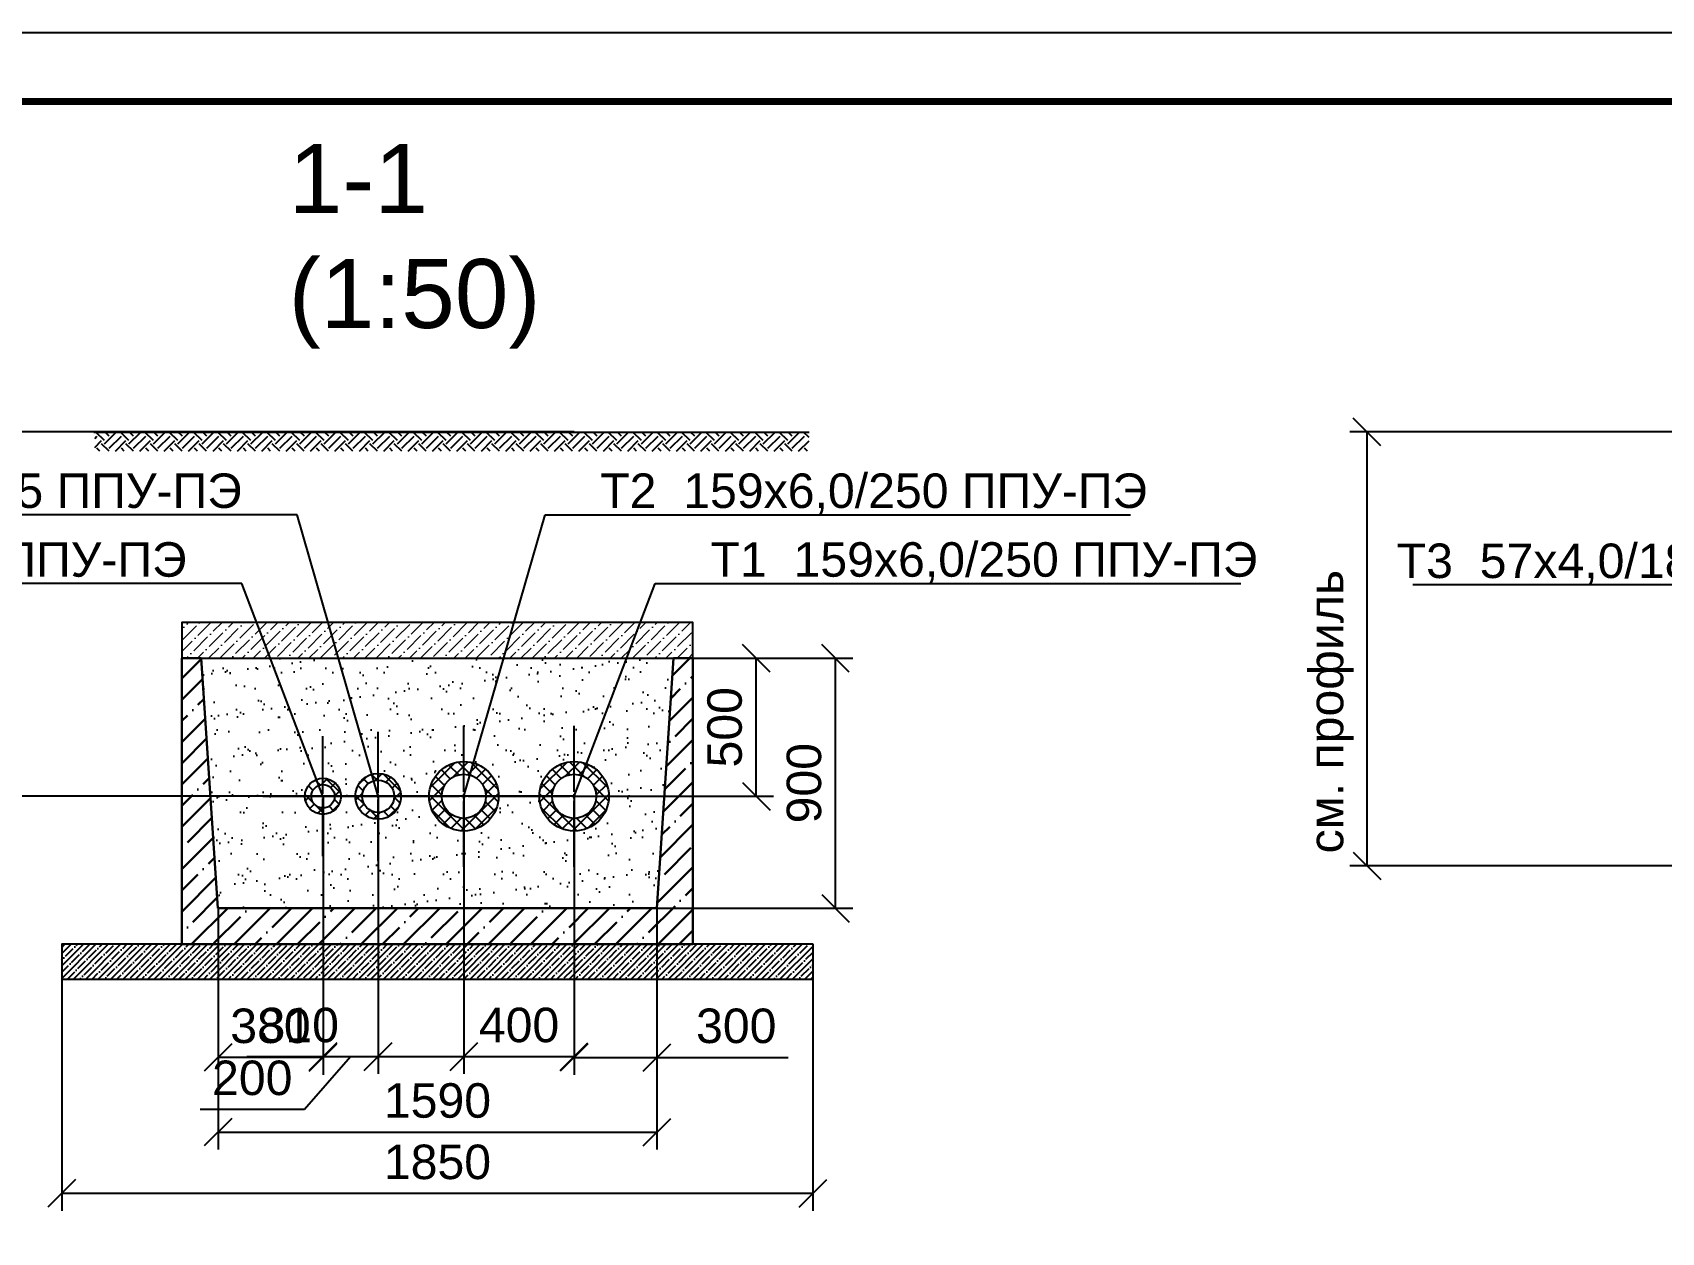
# Model space of a CAD drawing. Header units: millimetres. Extents: x 1990 to 8783, y 397 to 3825.
# Drawn here: x 3991.3 to 4109.3, y 3598.2 to 3685.2 of the extents above; entities that cross this region are included whole.
import ezdxf
from ezdxf import colors
from ezdxf.entities.mleader import LeaderData, LeaderLine
from ezdxf.enums import TextEntityAlignment as Align
from ezdxf.math import Vec2, Vec3

# ---------------------------------------------------------------- set-up
doc = ezdxf.new("R2010")
doc.units = ezdxf.units.MM
doc.linetypes.add('CENTER2', pattern=[28.575, 19.05, -3.175, 3.175, -3.175])
for name, color, linetype, lineweight in [('Основной', 1, 'Continuous', 60), ('размерная', 131, 'Continuous', 30), ('Размерный', 4, 'Continuous', 30)]:
    doc.layers.add(name, color=color, linetype=linetype, lineweight=lineweight)
doc.layers.add('Форматы', color=7, linetype='Continuous')
doc.styles.add('-ISOCPEUR-', font='isocpeur.ttf')
doc.styles.add('GOST', font='gost.shx', dxfattribs={"oblique": 15})
doc.styles.get("Standard").update_dxf_attribs({"font": 'arial.ttf'})
doc.dimstyles.new('М 1 к 50', dxfattribs={"dimtxt": 2.5, "dimasz": 2, "dimexe": 1.25, "dimexo": 0, "dimgap": 1, "dimtad": 1, "dimdec": 0, "dimlfac": 50, "dimzin": 0, "dimdsep": 46, "dimtxsty": 'GOST', "dimblk": 'OBLIQUE', "dimcen": 0, "dimclrd": 256, "dimclre": 256, "dimclrt": 256, "dimazin": 2, "dimtfac": 1, "dimtdec": 0, "dimtmove": 0, "dimatfit": 3, "dimldrblk": 'NONE', "dimfxl": 1.25, "dimtolj": 1, "dimtzin": 0, "dimlwd": -1, "dimlwe": -1, "dimarcsym": 2})

# ---------------------------------------------------------------- blocks, each defined once
blk = doc.blocks.new('*U377')
blk.add_lwpolyline([(0, 0), (420, 0), (420, -297), (0, -297)], close=True)
at = {"const_width": 0.5}
blk.add_lwpolyline([(20, -5), (415, -5), (415, -292), (20, -292)], close=True, dxfattribs=at)
blk.add_attdef('РАЗРАБОТАЛ', text='', height=2.5).set_placement((250.5, -264.22), align=Align.MIDDLE_LEFT)
at = {"flags": 8}
for tag, height, p in [('ДАТА', 2.5, (290.07, -264.4)), ('ЛИСТ', 3, (386.39, -271.92)), ('ЛИСТОВ', 3, (403.89, -271.92))]:
    blk.add_attdef(tag, text='', height=height, dxfattribs=at).set_placement(p, align=Align.MIDDLE_CENTER)
blk.add_attdef('ПРОВЕРИЛ', (250.75, -270.73), '', height=2.5)
at = {"lineweight": 30, "flags": 104}
for tag, p in [('ТЕПЛОВЫЕ_СЕТИ', (330, -269.5)), ('ИМЯ_ЧЕРТЕЖА', (330, -284.5))]:
    blk.add_attdef(tag, text='', height=3, dxfattribs=at).set_placement(p, align=Align.MIDDLE_CENTER)
at = {"style": '-ISOCPEUR-', "flags": 8}
blk.add_attdef('ФОРМАТ', text='', height=3, dxfattribs=at).set_placement((380.97, -294.75), align=Align.MIDDLE_CENTER)
blk = doc.blocks.new('*U372')
at = {"layer": 'Размерный'}
h = blk.add_hatch(dxfattribs=at)
h.set_pattern_fill('ANSI35', color=256, scale=0.85)
h.set_pattern_definition([(45, (-3446932.6355, -1336446.2115), (-3.8166088515, 3.8166088515), []), (45, (-3446928.819, -1336446.2115), (-3.8166088515, 3.8166088515), [6.746875, -1.349375, 0, -1.349375])])
h.paths.add_polyline_path([(46, 6.5), (46, 51.5), (42.5, 51.5), (39.5, 6.5), (-26.23, 6.5), (-39.5, 6.5), (-42.5, 51.5), (-46, 51.5), (-46, 6.5), (-46, 0), (-39.5, 0), (39.5, 0), (46, 0)])
at = {"layer": 'размерная'}
for p, q in [((-46, 6.5), (-46, 51.5)), ((-46, 51.5), (-42.5, 51.5)), ((-39.5, 6.5), (-42.5, 51.5)), ((39.5, 6.5), (42.5, 51.5)), ((46, 51.5), (42.5, 51.5)), ((46, 6.5), (46, 51.5)), ((-46, 0), (-46, 6.5)), ((-39.5, 6.5), (-26.23, 6.5)), ((39.5, 6.5), (-26.23, 6.5)), ((46, 0), (46, 6.5)), ((-46, 0), (-39.5, 0)), ((-39.5, 0), (39.5, 0)), ((-19.5, 0), (-15.5, 0)), ((-15.5, 0), (15.5, 0)), ((15.5, 0), (19.5, 0)), ((39.5, 0), (46, 0))]:
    blk.add_line(p, q, dxfattribs=at)
blk = doc.blocks.new('*U378')
at = {"color": 0, "linetype": 'CENTER2', "lineweight": 25, "transparency": 16777216}
for p, q in [((0, 0.32), (0, 5.1)), ((-5.1, 0), (-0.32, 0)), ((0.32, 0), (5.1, 0)), ((0, -5.1), (0, -0.32))]:
    blk.add_line(p, q, dxfattribs=at)
at = {"color": 0, "linetype": 'Continuous', "lineweight": 25, "transparency": 16777216}
for p, q in [((-0.16, 0), (0.16, 0)), ((0, -0.16), (0, 0.16))]:
    blk.add_line(p, q, dxfattribs=at)
blk = doc.blocks.new('*U379')
at = {"color": 0, "linetype": 'CENTER2', "lineweight": 25, "transparency": 16777216}
for p, q in [((0, 0.32), (0, 5.1)), ((-5.1, 0), (-0.32, 0)), ((0.32, 0), (5.1, 0)), ((0, -5.1), (0, -0.32))]:
    blk.add_line(p, q, dxfattribs=at)
at = {"color": 0, "linetype": 'Continuous', "lineweight": 25, "transparency": 16777216}
for p, q in [((-0.16, 0), (0.16, 0)), ((0, -0.16), (0, 0.16))]:
    blk.add_line(p, q, dxfattribs=at)
blk = doc.blocks.new('*U380')
at = {"color": 0, "linetype": 'CENTER2', "lineweight": 25, "transparency": 16777216}
for p, q in [((0, 0.23), (0, 4.67)), ((-4.67, 0), (-0.23, 0)), ((0, -4.67), (0, -0.23)), ((0.23, 0), (4.67, 0))]:
    blk.add_line(p, q, dxfattribs=at)
at = {"color": 0, "linetype": 'Continuous', "lineweight": 25, "transparency": 16777216}
for p, q in [((0, -0.12), (0, 0.12)), ((-0.12, 0), (0.12, 0))]:
    blk.add_line(p, q, dxfattribs=at)
blk = doc.blocks.new('*U381')
at = {"color": 0, "linetype": 'CENTER2', "lineweight": 25, "transparency": 16777216}
for p, q in [((0, 0.17), (0, 4.35)), ((-4.35, 0), (-0.17, 0)), ((0.17, 0), (4.35, 0)), ((0, -4.35), (0, -0.17))]:
    blk.add_line(p, q, dxfattribs=at)
at = {"color": 0, "linetype": 'Continuous', "lineweight": 25, "transparency": 16777216}
for p, q in [((-0.08, 0), (0.08, 0)), ((0, -0.08), (0, 0.08))]:
    blk.add_line(p, q, dxfattribs=at)
blk = doc.blocks.new('_Oblique')
at = {"color": 0, "linetype": 'ByBlock', "lineweight": -2}
blk.add_line((-0.5, -0.5), (0.5, 0.5), dxfattribs=at)
blk = doc.blocks.new('*D398')
at = {"transparency": 16777216}
for p, q in [((4022.51, 3629.84), (4022.51, 3609.72)), ((4030.5, 3629.84), (4030.5, 3609.72)), ((4030.5, 3610.97), (4022.51, 3610.97))]:
    blk.add_line(p, q, dxfattribs=at)
at = {"layer": 'Defpoints', "color": 0, "lineweight": 35, "transparency": 16777216}
for p in [(4022.51, 3629.84), (4030.5, 3629.84), (4022.51, 3610.97)]:
    blk.add_point(p, dxfattribs=at)
at = {"transparency": 16777216, "xscale": 2, "yscale": 2, "zscale": 2, "rotation": 180}
blk.add_blockref('_Oblique', (4022.51, 3610.97), dxfattribs=at)
at = {"transparency": 16777216, "xscale": 2, "yscale": 2, "zscale": 2}
blk.add_blockref('_Oblique', (4030.5, 3610.97), dxfattribs=at)
at = {"transparency": 16777216, "insert": (4026.51, 3613.25), "char_height": 2.5, "attachment_point": 5}
blk.add_mtext('\\A1;400', dxfattribs=at)
blk = doc.blocks.new('_None')
blk = doc.blocks.new('*D399')
at = {"transparency": 16777216}
for p, q in [((4016.3, 3629.84), (4016.3, 3609.72)), ((4022.51, 3629.84), (4022.51, 3609.72)), ((4016.3, 3610.97), (4006.79, 3610.97)), ((4022.51, 3610.97), (4016.3, 3610.97))]:
    blk.add_line(p, q, dxfattribs=at)
at = {"layer": 'Defpoints', "color": 0, "lineweight": 35, "transparency": 16777216}
for p in [(4016.3, 3629.84), (4022.51, 3629.84), (4016.3, 3610.97)]:
    blk.add_point(p, dxfattribs=at)
at = {"transparency": 16777216, "xscale": 2, "yscale": 2, "zscale": 2, "rotation": 180}
blk.add_blockref('_Oblique', (4016.3, 3610.97), dxfattribs=at)
at = {"transparency": 16777216, "xscale": 2, "yscale": 2, "zscale": 2}
blk.add_blockref('_Oblique', (4022.51, 3610.97), dxfattribs=at)
at = {"transparency": 16777216, "insert": (4010.55, 3613.25), "char_height": 2.5, "attachment_point": 5}
blk.add_mtext('\\A1;310', dxfattribs=at)
blk = doc.blocks.new('*D400')
at = {"transparency": 16777216}
for p, q in [((4012.31, 3629.84), (4012.31, 3609.72)), ((4016.3, 3629.84), (4016.3, 3609.72)), ((4014.31, 3610.97), (4010.96, 3607.15)), ((4016.3, 3610.97), (4012.31, 3610.97)), ((4010.96, 3607.15), (4003.4, 3607.15))]:
    blk.add_line(p, q, dxfattribs=at)
at = {"layer": 'Defpoints', "color": 0, "lineweight": 35, "transparency": 16777216}
for p in [(4012.31, 3629.84), (4016.3, 3629.84), (4012.31, 3610.97)]:
    blk.add_point(p, dxfattribs=at)
at = {"transparency": 16777216, "xscale": 2, "yscale": 2, "zscale": 2, "rotation": 180}
blk.add_blockref('_Oblique', (4012.31, 3610.97), dxfattribs=at)
at = {"transparency": 16777216, "xscale": 2, "yscale": 2, "zscale": 2}
blk.add_blockref('_Oblique', (4016.3, 3610.97), dxfattribs=at)
at = {"transparency": 16777216, "insert": (4007.18, 3609.42), "char_height": 2.5, "attachment_point": 5}
blk.add_mtext('\\A1;200', dxfattribs=at)
blk = doc.blocks.new('*D401')
at = {"transparency": 16777216}
for p, q in [((4030.5, 3629.84), (4030.5, 3609.66)), ((4036.5, 3621.73), (4036.5, 3609.66)), ((4030.5, 3610.91), (4036.5, 3610.91)), ((4036.5, 3610.91), (4046.01, 3610.91))]:
    blk.add_line(p, q, dxfattribs=at)
at = {"layer": 'Defpoints', "color": 0, "lineweight": 35, "transparency": 16777216}
for p in [(4030.5, 3629.84), (4036.5, 3621.73), (4036.5, 3610.91)]:
    blk.add_point(p, dxfattribs=at)
at = {"transparency": 16777216, "xscale": 2, "yscale": 2, "zscale": 2, "rotation": 180}
blk.add_blockref('_Oblique', (4030.5, 3610.91), dxfattribs=at)
at = {"transparency": 16777216, "xscale": 2, "yscale": 2, "zscale": 2}
blk.add_blockref('_Oblique', (4036.5, 3610.91), dxfattribs=at)
at = {"transparency": 16777216, "insert": (4042.25, 3613.19), "char_height": 2.5, "attachment_point": 5}
blk.add_mtext('\\A1;300', dxfattribs=at)
blk = doc.blocks.new('*D384')
at = {"transparency": 16777216}
for p, q in [((4012.31, 3629.78), (4012.31, 3609.66)), ((4004.7, 3621.73), (4004.7, 3609.66)), ((4012.31, 3610.91), (4004.7, 3610.91))]:
    blk.add_line(p, q, dxfattribs=at)
at = {"layer": 'Defpoints', "color": 0, "lineweight": 35, "transparency": 16777216}
for p in [(4012.31, 3629.78), (4004.7, 3621.73), (4004.7, 3610.91)]:
    blk.add_point(p, dxfattribs=at)
at = {"transparency": 16777216, "xscale": 2, "yscale": 2, "zscale": 2, "rotation": 180}
blk.add_blockref('_Oblique', (4004.7, 3610.91), dxfattribs=at)
at = {"transparency": 16777216, "xscale": 2, "yscale": 2, "zscale": 2}
blk.add_blockref('_Oblique', (4012.31, 3610.91), dxfattribs=at)
at = {"transparency": 16777216, "insert": (4008.5, 3613.19), "char_height": 2.5, "attachment_point": 5}
blk.add_mtext('\\A1;380', dxfattribs=at)
blk = doc.blocks.new('*D402')
at = {"transparency": 16777216}
for p, q in [((4004.7, 3621.73), (4004.7, 3604.25)), ((4036.5, 3621.73), (4036.5, 3604.25)), ((4004.7, 3605.5), (4036.5, 3605.5))]:
    blk.add_line(p, q, dxfattribs=at)
at = {"layer": 'Defpoints', "color": 0, "lineweight": 35, "transparency": 16777216}
for p in [(4004.7, 3621.73), (4036.5, 3621.73), (4036.5, 3605.5)]:
    blk.add_point(p, dxfattribs=at)
at = {"transparency": 16777216, "xscale": 2, "yscale": 2, "zscale": 2, "rotation": 180}
blk.add_blockref('_Oblique', (4004.7, 3605.5), dxfattribs=at)
at = {"transparency": 16777216, "xscale": 2, "yscale": 2, "zscale": 2}
blk.add_blockref('_Oblique', (4036.5, 3605.5), dxfattribs=at)
at = {"transparency": 16777216, "insert": (4020.6, 3607.78), "char_height": 2.5, "attachment_point": 5}
blk.add_mtext('\\A1;1590', dxfattribs=at)
blk = doc.blocks.new('*D403')
at = {"transparency": 16777216}
for p, q in [((4030.5, 3639.84), (4044.95, 3639.84)), ((4043.7, 3629.84), (4043.7, 3639.84)), ((4030.5, 3629.84), (4044.95, 3629.84))]:
    blk.add_line(p, q, dxfattribs=at)
at = {"layer": 'Defpoints', "color": 0, "lineweight": 35, "transparency": 16777216}
for p in [(4030.5, 3639.84), (4043.7, 3639.84), (4030.5, 3629.84)]:
    blk.add_point(p, dxfattribs=at)
at = {"transparency": 16777216, "xscale": 2, "yscale": 2, "zscale": 2}
for p, rotation in [((4043.7, 3639.84), 90), ((4043.7, 3629.84), 270)]:
    blk.add_blockref('_Oblique', p, dxfattribs=dict(at, rotation=rotation))
at = {"transparency": 16777216, "insert": (4041.42, 3634.84), "char_height": 2.5, "attachment_point": 5, "rotation": 90}
blk.add_mtext('\\A1;500', dxfattribs=at)
blk = doc.blocks.new('*D404')
at = {"transparency": 16777216}
for p, q in [((3993.38, 3617.86), (3993.38, 3599.81)), ((4047.81, 3617.86), (4047.81, 3599.81)), ((4047.81, 3601.06), (3993.38, 3601.06))]:
    blk.add_line(p, q, dxfattribs=at)
at = {"layer": 'Defpoints', "color": 0, "lineweight": 35, "transparency": 16777216}
for p in [(3993.38, 3617.86), (4047.81, 3617.86), (3993.38, 3601.06)]:
    blk.add_point(p, dxfattribs=at)
at = {"transparency": 16777216, "xscale": 2, "yscale": 2, "zscale": 2, "rotation": 180}
blk.add_blockref('_Oblique', (3993.38, 3601.06), dxfattribs=at)
at = {"transparency": 16777216, "xscale": 2, "yscale": 2, "zscale": 2}
blk.add_blockref('_Oblique', (4047.81, 3601.06), dxfattribs=at)
at = {"transparency": 16777216, "insert": (4020.6, 3603.33), "char_height": 2.5, "attachment_point": 5}
blk.add_mtext('\\A1;1850', dxfattribs=at)
blk = doc.blocks.new('*D405')
at = {"transparency": 16777216}
for p, q in [((4036.5, 3639.84), (4050.69, 3639.84)), ((4049.44, 3621.73), (4049.44, 3639.84)), ((4036.5, 3621.73), (4050.69, 3621.73))]:
    blk.add_line(p, q, dxfattribs=at)
at = {"layer": 'Defpoints', "color": 0, "lineweight": 35, "transparency": 16777216}
for p in [(4036.5, 3639.84), (4049.44, 3639.84), (4036.5, 3621.73)]:
    blk.add_point(p, dxfattribs=at)
at = {"transparency": 16777216, "xscale": 2, "yscale": 2, "zscale": 2}
for p, rotation in [((4049.44, 3639.84), 90), ((4049.44, 3621.73), 270)]:
    blk.add_blockref('_Oblique', p, dxfattribs=dict(at, rotation=rotation))
at = {"transparency": 16777216, "insert": (4047.17, 3630.79), "char_height": 2.5, "attachment_point": 5, "rotation": 90}
blk.add_mtext('\\A1;900', dxfattribs=at)
blk = doc.blocks.new('*D406')
at = {"transparency": 16777216}
for p, q in [((4030.5, 3656.24), (3965.65, 3656.24)), ((3966.9, 3629.84), (3966.9, 3656.24)), ((4030.5, 3629.84), (3965.65, 3629.84))]:
    blk.add_line(p, q, dxfattribs=at)
at = {"layer": 'Defpoints', "color": 0, "lineweight": 35, "transparency": 16777216}
for p in [(3966.9, 3656.24), (4030.5, 3656.24), (4030.5, 3629.84)]:
    blk.add_point(p, dxfattribs=at)
at = {"transparency": 16777216, "xscale": 2, "yscale": 2, "zscale": 2}
for p, rotation in [((3966.9, 3656.24), 90), ((3966.9, 3629.84), 270)]:
    blk.add_blockref('_Oblique', p, dxfattribs=dict(at, rotation=rotation))
at = {"transparency": 16777216, "insert": (3964.3, 3635.97), "char_height": 2.5, "attachment_point": 5, "rotation": 90}
blk.add_mtext('\\A1;см. профиль', dxfattribs=at)
blk = doc.blocks.new('*D395')
at = {"transparency": 16777216}
for p, q in [((4151.57, 3656.24), (4086.71, 3656.24)), ((4087.96, 3624.8), (4087.96, 3656.24)), ((4137.41, 3624.8), (4086.71, 3624.8))]:
    blk.add_line(p, q, dxfattribs=at)
at = {"layer": 'Defpoints', "color": 0, "lineweight": 35, "transparency": 16777216}
for p in [(4087.96, 3656.24), (4151.57, 3656.24), (4137.41, 3624.8)]:
    blk.add_point(p, dxfattribs=at)
at = {"transparency": 16777216, "xscale": 2, "yscale": 2, "zscale": 2}
for p, rotation in [((4087.96, 3656.24), 90), ((4087.96, 3624.8), 270)]:
    blk.add_blockref('_Oblique', p, dxfattribs=dict(at, rotation=rotation))
at = {"transparency": 16777216, "insert": (4085.36, 3635.97), "char_height": 2.5, "attachment_point": 5, "rotation": 90}
blk.add_mtext('\\A1;см. профиль', dxfattribs=at)

msp = doc.modelspace()

# ---------------------------------------------------------------- hatches: boundary and pattern name
h = msp.add_hatch()
h.set_pattern_fill('EARTH', color=256, scale=5, angle=45, style=0)
h.set_pattern_definition([(45, (-22904.7343, 120405.1275), (0, 1.767766953), [1.25, -1.25]), (45, (-22905.0658, 120405.4589), (0, 1.767766953), [1.25, -1.25]), (45, (-22905.3972, 120405.7904), (0, 1.767766953), [1.25, -1.25]), (135, (-22905.3972, 120406.0113), (-1.767766953, 2e-16), [1.25, -1.25]), (135, (-22905.0658, 120406.3428), (-1.767766953, 2e-16), [1.25, -1.25]), (135, (-22904.7343, 120406.6742), (-1.767766953, 2e-16), [1.25, -1.25])])
h.paths.add_polyline_path([(4045.252, 3656.239), (4047.522, 3656.239), (4047.522, 3654.849), (4043.951, 3654.849)])
h.paths.add_polyline_path([(4036.037, 3656.239), (4045.252, 3656.239), (4043.951, 3654.849), (4036.037, 3654.849)])
h.paths.add_polyline_path([(4026.821, 3656.239), (4036.037, 3656.239), (4036.037, 3654.849), (4028.122, 3654.849)])
h.paths.add_polyline_path([(3995.764, 3656.239), (4026.821, 3656.239), (4028.122, 3654.849), (3995.764, 3654.849)])
at = {"lineweight": 20}
h = msp.add_hatch(dxfattribs=at)
h.set_pattern_fill('ANSI36', color=256, scale=0.18)
h.set_pattern_definition([(45, (1595.54275, 1161.0541), (0.30308364, 1.111306695), [1.42875, -0.28575, 0, -0.28575])])
h.paths.add_polyline_path([(4039.112, 3639.842), (4039.112, 3642.439), (4002.08, 3642.439), (4002.08, 3639.842)])
h = msp.add_hatch()
h.set_pattern_fill('AR-SAND', color=256, scale=0.047)
h.set_pattern_definition([(37.5, (1595.5427, 1161.0541), (-0.0752015, 2.3002422), [0, -1.814576, 0, -2.02946, 0, -1.939925]), (7.5, (1595.5427, 1161.054), (2.1127594, 3.369078), [0, -0.978916, 0, -1.635506, 0, -0.626745]), (327.5, (1594.0744, 1161.054), (3.7176641, 0.0067548), [0, -0.5969, 0, -2.14884, 0, -2.80543]), (317.5, (1594.0744, 1161.054), (3.5887153, 1.0477678), [0, -0.29845, 0, -1.408684, 0, -1.61163])])
h.paths.add_polyline_path([(4003.489, 3639.842), (4004.696, 3621.729), (4010.038, 3621.729), (4036.495, 3621.729), (4037.703, 3639.842)])
h.paths.add_polyline_path([(4017.965, 3629.839, -1), (4014.644, 3629.839, -1)], flags=16)
h.paths.add_polyline_path([(4025.029, 3629.839, -1), (4019.998, 3629.839, -1)], flags=16)
h.paths.add_polyline_path([(4017.472, 3629.839, -1), (4015.137, 3629.839, -1)], flags=0)
h.paths.add_polyline_path([(4024.113, 3629.839, -1), (4020.913, 3629.839, -1)], flags=0)
h.paths.add_polyline_path([(4013.614, 3629.839, -1), (4010.997, 3629.839, -1)], flags=16)
h.paths.add_polyline_path([(4011.46, 3629.839, -1), (4013.151, 3629.839, -1)], flags=0)
h.paths.add_polyline_path([(4033.019, 3629.839, -1), (4027.988, 3629.839, -1)], flags=16)
h.paths.add_polyline_path([(4032.104, 3629.839, -1), (4028.904, 3629.839, -1)], flags=0)
at = {"lineweight": 25, "ltscale": 0.5}
h = msp.add_hatch(dxfattribs=at)
h.set_pattern_fill('ANSI37', scale=0.2)
h.set_pattern_definition([(45, (1595.54275, 1161.0541), (-0.44901281, 0.44901281), []), (135, (1595.54275, 1161.0541), (-0.44901281, -0.44901281), [])])
h.paths.add_polyline_path([(4033.019, 3629.839, 1), (4027.988, 3629.839, 1)])
h.paths.add_polyline_path([(4032.104, 3629.839, 1), (4028.904, 3629.839, 1)], flags=16)
h.paths.add_polyline_path([(4025.029, 3629.839, 1), (4019.998, 3629.839, 1)])
h.paths.add_polyline_path([(4024.113, 3629.839, 1), (4020.913, 3629.839, 1)], flags=16)
h.paths.add_polyline_path([(4017.965, 3629.839, 1), (4014.644, 3629.839, 1)])
h.paths.add_polyline_path([(4017.472, 3629.839, 1), (4015.137, 3629.839, 1)], flags=16)
h.paths.add_polyline_path([(4013.614, 3629.839, 1), (4010.997, 3629.839, 1)])
h.paths.add_polyline_path([(4013.151, 3629.839, 1), (4011.46, 3629.839, 1)], flags=16)
at = {"ltscale": 50}
h = msp.add_hatch(dxfattribs=at)
h.set_pattern_fill('ANSI35', scale=0.1)
h.set_pattern_definition([(45, (3847.7126, 3600.29235), (-0.4490128, 0.4490128), []), (45, (3848.1616, 3600.29235), (-0.4490128, 0.4490128), [0.79375, -0.15875, 0, -0.15875])])
h.paths.add_polyline_path([(4047.811, 3616.597), (4047.811, 3619.113), (3993.381, 3619.113), (3993.381, 3616.597)])

# ---------------------------------------------------------------- linework, layer by layer
msp.add_line((3995.694, 3656.239), (4047.522, 3656.239))
at = {"lineweight": 25}
msp.add_lwpolyline([(4002.08, 3639.842), (4039.112, 3639.842), (4039.112, 3642.439), (4002.08, 3642.439)], close=True, dxfattribs=at)
msp.add_lwpolyline([(4047.811, 3619.113), (3993.381, 3619.113), (3993.381, 3616.597), (4047.811, 3616.597)], close=True)
for centre, radius in [((4022.513, 3629.839), 2.516), ((4030.504, 3629.839), 2.516), ((4012.305, 3629.839), 1.308), ((4012.305, 3629.839), 0.845), ((4016.305, 3629.839), 1.66), ((4016.305, 3629.839), 1.167), ((4022.513, 3629.839), 1.6), ((4030.504, 3629.839), 1.6)]:
    msp.add_circle(centre, radius, dxfattribs=at)

# ---------------------------------------------------------------- block references
at = {"lineweight": 25, "xscale": 0.4025157232704403, "yscale": 0.4025157232704403, "zscale": 0.4025157232704403}
msp.add_blockref('*U372', (4020.596, 3619.113), dxfattribs=at)
at = {"linetype": 'CENTER2', "lineweight": 25}
for name, p in [('*U381', (4012.305, 3629.839)), ('*U380', (4016.305, 3629.839)), ('*U379', (4022.513, 3629.839)), ('*U378', (4030.504, 3629.839))]:
    msp.add_blockref(name, p, dxfattribs=at)
at = {"layer": 'Форматы'}
msp.add_blockref('*U377', (3788.632, 3685.185), dxfattribs=at)

# ---------------------------------------------------------------- texts
at = {"layer": 'Основной', "lineweight": 25, "insert": (4009.823, 3677.109, 1.966), "char_height": 5, "width": 25.33818, "attachment_point": 1}
msp.add_mtext('1-1 (1:50)', dxfattribs=at)

# ---------------------------------------------------------------- dimensions: what is measured, and where the dimension line sits
for base, p1, p2, picture, middle in [((3966.899, 3656.239), (4030.504, 3629.839), (4030.504, 3656.239), '*D406', (3966.899, 3635.975)), ((4087.961, 3656.239), (4137.412, 3624.802), (4151.566, 3656.239), '*D395', (4087.961, 3635.975))]:
    dim = msp.add_linear_dim(base=base, p1=p1, p2=p2, angle=90, text='см. профиль', dimstyle='М 1 к 50', override={"dimtxsty": 'Standard'})
    dim.commit()
    dim.dimension.update_dxf_attribs({"geometry": picture, "text_midpoint": middle, "dimtype": 160})
dim = msp.add_linear_dim(base=(4043.696, 3639.842), p1=(4030.504, 3629.839), p2=(4030.504, 3639.842), angle=90, dimstyle='М 1 к 50', override={"dimtxsty": 'Standard'})
dim.commit()
dim.dimension.update_dxf_attribs({"geometry": '*D403', "text_midpoint": (4041.419, 3634.841)})
dim = msp.add_linear_dim(base=(4049.443, 3639.842), p1=(4036.495, 3621.729), p2=(4036.495, 3639.842), angle=90, text='900', dimstyle='М 1 к 50', override={"dimtxsty": 'Standard'})
dim.commit()
dim.dimension.update_dxf_attribs({"geometry": '*D405', "text_midpoint": (4047.166, 3630.786)})
dim = msp.add_linear_dim(base=(4012.305, 3610.969), p1=(4016.305, 3629.839), p2=(4012.305, 3629.839), dimstyle='М 1 к 50', override={"dimtxsty": 'Standard', "dimtmove": 1})
dim.commit()
dim.dimension.update_dxf_attribs({"geometry": '*D400', "text_midpoint": (4009.957, 3607.146), "dimtype": 160})
for base, p1, p2, picture, middle in [((4004.696, 3610.909), (4012.305, 3629.779), (4004.696, 3621.729), '*D384', (4008.501, 3613.187)), ((4016.305, 3610.969), (4022.513, 3629.839), (4016.305, 3629.839), '*D399', (4010.548, 3613.247)), ((4022.513, 3610.969), (4030.504, 3629.839), (4022.513, 3629.839), '*D398', (4026.508, 3613.246)), ((4036.495, 3610.909), (4030.504, 3629.839), (4036.495, 3621.729), '*D401', (4042.252, 3613.187)), ((4036.495, 3605.505), (4004.696, 3621.729), (4036.495, 3621.729), '*D402', (4020.596, 3607.781))]:
    dim = msp.add_linear_dim(base=base, p1=p1, p2=p2, dimstyle='М 1 к 50', override={"dimtxsty": 'Standard'})
    dim.commit()
    dim.dimension.update_dxf_attribs({"geometry": picture, "text_midpoint": middle})
dim = msp.add_linear_dim(base=(3993.381, 3601.056), p1=(4047.811, 3617.855), p2=(3993.381, 3617.855), text='1850', dimstyle='М 1 к 50', override={"dimtxsty": 'Standard'})
dim.commit()
dim.dimension.update_dxf_attribs({"geometry": '*D404', "text_midpoint": (4020.596, 3603.332)})

# ---------------------------------------------------------------- leaders
at = {"lineweight": 25}
ml = msp.add_multileader_mtext('Standard', dxfattribs=at)
ml.set_content('Т3  116х6,5/165 ППУ-ПЭ', color=256)
ml.set_leader_properties()
ml.set_arrow_properties(name='NONE')
ml.build(insert=Vec2(0, 0))
ml.multileader.update_dxf_attribs({"text_left_attachment_type": 6, "text_right_attachment_type": 6, "dogleg_length": 2, "arrow_head_size": 2.5})
ctx = ml.context
ctx.base_point, ctx.char_height, ctx.arrow_head_size, ctx.plane_origin = Vec3(3965.043, 3650.236), 2.5, 2.5, Vec3(4016.305, 3629.839)
ctx.left_attachment, ctx.right_attachment, ctx.text_align_type = 6, 6, 2
notes = []
notes.append((ctx, [(0, (1, 1, 0), (4010.425, 3650.236), (-1, 0), 2, [(0, [(4016.305, 3629.839)], 0, [])])]))
ctx.mtext.insert, ctx.mtext.alignment, ctx.mtext.flow_direction = Vec3(4006.425, 3653.236), 3, 5
ml = msp.add_multileader_mtext('Standard', dxfattribs=at)
ml.set_content('Т2  159х6,0/250 ППУ-ПЭ', color=256)
ml.set_leader_properties()
ml.set_arrow_properties(name='NONE')
ml.build(insert=Vec2(0, 0))
ml.multileader.update_dxf_attribs({"text_left_attachment_type": 6, "text_right_attachment_type": 6, "dogleg_length": 2, "arrow_head_size": 2.5})
ctx = ml.context
ctx.base_point, ctx.char_height, ctx.arrow_head_size, ctx.plane_origin = Vec3(4030.392, 3650.236), 2.5, 2.5, Vec3(4022.513, 3629.839)
ctx.left_attachment, ctx.right_attachment = 6, 6
notes.append((ctx, [(0, (1, 1, 0), (4028.392, 3650.236), (1, 0), 2, [(0, [(4022.513, 3629.839)], 0, [])])]))
ctx.mtext.insert, ctx.mtext.flow_direction = Vec3(4032.392, 3653.236), 5
ml = msp.add_multileader_mtext('Standard', dxfattribs=at)
ml.set_content('Т4  84х6,0/150 ППУ-ПЭ', color=256)
ml.set_leader_properties()
ml.set_arrow_properties(name='NONE')
ml.build(insert=Vec2(0, 0))
ml.multileader.update_dxf_attribs({"text_left_attachment_type": 6, "text_right_attachment_type": 6, "dogleg_length": 2, "arrow_head_size": 2.5})
ctx = ml.context
ctx.base_point, ctx.char_height, ctx.arrow_head_size, ctx.plane_origin = Vec3(3962.986, 3645.252), 2.5, 2.5, Vec3(4012.305, 3629.839)
ctx.left_attachment, ctx.right_attachment, ctx.text_align_type = 6, 6, 2
notes.append((ctx, [(0, (1, 1, 0), (4006.426, 3645.252), (-1, 0), 2, [(0, [(4012.305, 3629.839)], 0, [])])]))
ctx.mtext.insert, ctx.mtext.alignment, ctx.mtext.flow_direction = Vec3(4002.426, 3648.252), 3, 5
ml = msp.add_multileader_mtext('Standard', dxfattribs=at)
ml.set_content('Т1  159х6,0/250 ППУ-ПЭ', color=256)
ml.set_leader_properties()
ml.set_arrow_properties(name='NONE')
ml.build(insert=Vec2(0, 0))
ml.multileader.update_dxf_attribs({"text_left_attachment_type": 6, "text_right_attachment_type": 6, "dogleg_length": 2, "arrow_head_size": 2.5})
ctx = ml.context
ctx.base_point, ctx.char_height, ctx.arrow_head_size, ctx.plane_origin = Vec3(4038.383, 3645.252), 2.5, 2.5, Vec3(4030.504, 3629.839)
ctx.left_attachment, ctx.right_attachment = 6, 6
notes.append((ctx, [(0, (1, 1, 0), (4036.383, 3645.252), (1, 0), 2, [(0, [(4030.504, 3629.839)], 0, [])])]))
ctx.mtext.insert, ctx.mtext.flow_direction = Vec3(4040.383, 3648.252), 5
ml = msp.add_multileader_mtext('Standard', dxfattribs=at)
ml.set_content('Т3  57х4,0/180 ППУ-ПЭ', color=256)
ml.set_leader_properties()
ml.set_arrow_properties(name='NONE')
ml.build(insert=Vec2(0, 0))
ml.multileader.update_dxf_attribs({"text_left_attachment_type": 6, "text_right_attachment_type": 6, "dogleg_length": 2, "arrow_head_size": 2.5})
ctx = ml.context
ctx.base_point, ctx.char_height, ctx.arrow_head_size, ctx.plane_origin = Vec3(4088.353, 3645.156), 2.5, 2.5, Vec3(4137.672, 3624.759)
ctx.left_attachment, ctx.right_attachment, ctx.text_align_type = 6, 6, 2
notes.append((ctx, [(0, (1, 1, 0), (4131.793, 3645.156), (-1, 0), 2, [(0, [(4137.672, 3624.759)], 0, [])])]))
ctx.mtext.insert, ctx.mtext.alignment, ctx.mtext.flow_direction = Vec3(4127.793, 3648.156), 3, 5
for ctx, leaders in notes:
    for number, flags, end, landing, length, lines in leaders:
        leader = LeaderData()
        leader.index, (leader.has_last_leader_line, leader.has_dogleg_vector, leader.attachment_direction) = number, flags
        leader.last_leader_point, leader.dogleg_vector, leader.dogleg_length = Vec3(end), Vec3(landing), length
        for number, points, colour, breaks in lines:
            line = LeaderLine()
            line.index, line.vertices, line.color, line.breaks = number, Vec3.list(points), colors.encode_raw_color(colour), breaks
            leader.lines.append(line)
        ctx.leaders.append(leader)

doc.saveas('drawing.dxf')
